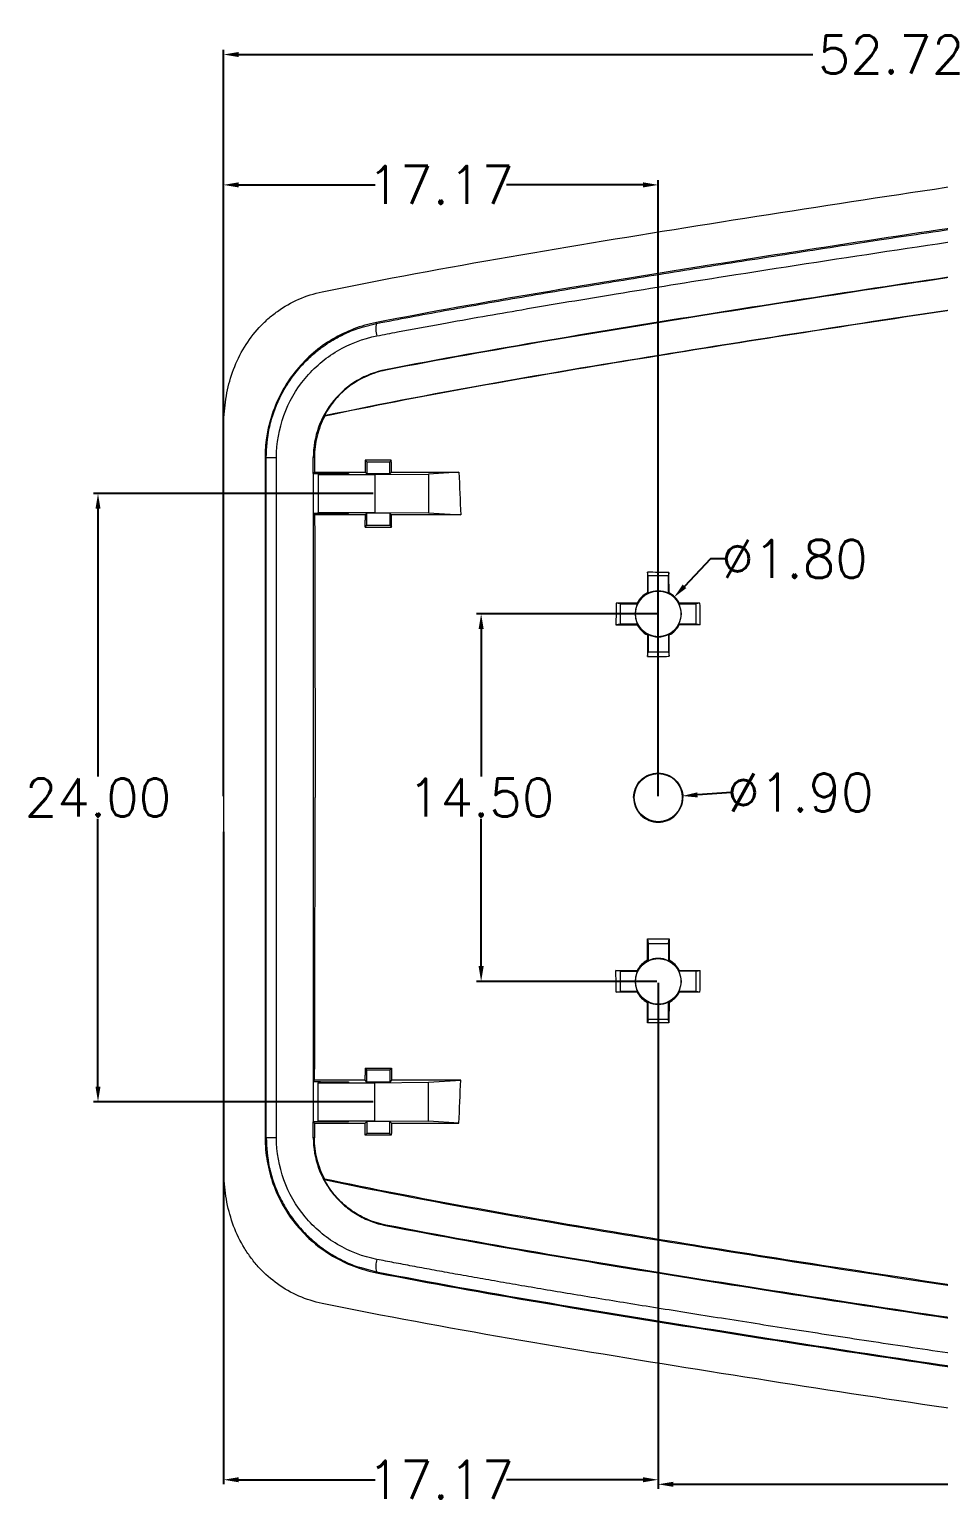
# Model space of a CAD drawing. Header units: inches. Extents: x 1474 to 3696, y 573 to 1061.
# Drawn here: x 3328.4 to 3364.2, y 730.8 to 789.2 of the extents above; entities that cross this region are included whole.
import ezdxf

# ---------------------------------------------------------------- set-up
doc = ezdxf.new("R2010")
doc.units = ezdxf.units.IN
doc.styles.get("Standard").update_dxf_attribs({"font": 'txt', "bigfont": 'gbcbig.shx'})
doc.dimstyles.new('2', dxfattribs={"dimtxt": 1.5, "dimasz": 0.6, "dimexe": 0.18, "dimexo": 0.0625, "dimgap": 0.09, "dimtad": 0, "dimtih": 1, "dimtoh": 1, "dimzin": 0, "dimdsep": 46, "dimtxsty": 'Standard', "dimcen": 0, "dimadec": 0, "dimazin": 2, "dimtfac": 1, "dimtofl": 0, "dimtmove": 0, "dimatfit": 3, "dimfxl": 0, "dimtolj": 1, "dimtzin": 0, "dimarcsym": 0})

# ---------------------------------------------------------------- blocks, each defined once
blk = doc.blocks.new('*D192')
at = {"color": 0, "lineweight": -2, "transparency": 16777216}
for p, q in [((3341.932, 770.938), (3330.89, 770.938)), ((3331.07, 770.338), (3331.07, 759.778)), ((3331.07, 747.538), (3331.07, 758.098)), ((3341.932, 746.938), (3330.89, 746.938))]:
    blk.add_line(p, q, dxfattribs=at)
at = {"color": 0, "transparency": 16777216}
for points in [[(3330.97, 770.338), (3331.17, 770.338), (3331.07, 770.938)], [(3330.97, 747.538), (3331.17, 747.538), (3331.07, 746.938)]]:
    blk.add_solid(points, dxfattribs=at)
at = {"layer": 'Defpoints', "color": 0, "transparency": 16777216}
for p in [(3341.995, 770.938), (3331.07, 746.938), (3341.995, 746.938)]:
    blk.add_point(p, dxfattribs=at)
at = {"color": 0, "transparency": 16777216, "insert": (3331.07, 758.938), "char_height": 1.5, "attachment_point": 5}
blk.add_mtext('\\A1;24.00', dxfattribs=at)
blk = doc.blocks.new('*D193')
at = {"color": 0, "lineweight": -2, "transparency": 16777216}
for p, q in [((3353.122, 766.188), (3346.013, 766.188)), ((3346.193, 765.588), (3346.193, 759.778)), ((3346.193, 752.288), (3346.193, 758.098)), ((3353.122, 751.688), (3346.013, 751.688))]:
    blk.add_line(p, q, dxfattribs=at)
at = {"color": 0, "transparency": 16777216}
for points in [[(3346.093, 765.588), (3346.293, 765.588), (3346.193, 766.188)], [(3346.093, 752.288), (3346.293, 752.288), (3346.193, 751.688)]]:
    blk.add_solid(points, dxfattribs=at)
at = {"layer": 'Defpoints', "color": 0, "transparency": 16777216}
for p in [(3353.184, 766.188), (3346.193, 751.688), (3353.184, 751.688)]:
    blk.add_point(p, dxfattribs=at)
at = {"color": 0, "transparency": 16777216, "insert": (3346.193, 758.938), "char_height": 1.5, "attachment_point": 5}
blk.add_mtext('\\A1;14.50', dxfattribs=at)
blk = doc.blocks.new('*D194')
at = {"color": 0, "lineweight": -2, "transparency": 16777216}
for p, q in [((3336.018, 757.587), (3336.018, 731.84)), ((3353.184, 751.626), (3353.184, 731.84)), ((3336.618, 732.02), (3342.011, 732.02)), ((3352.584, 732.02), (3347.191, 732.02))]:
    blk.add_line(p, q, dxfattribs=at)
at = {"color": 0, "transparency": 16777216}
for points in [[(3336.618, 732.12), (3336.618, 731.92), (3336.018, 732.02)], [(3352.584, 732.12), (3352.584, 731.92), (3353.184, 732.02)]]:
    blk.add_solid(points, dxfattribs=at)
at = {"layer": 'Defpoints', "color": 0, "transparency": 16777216}
for p in [(3336.018, 757.649), (3353.184, 751.688), (3353.184, 732.02)]:
    blk.add_point(p, dxfattribs=at)
at = {"color": 0, "transparency": 16777216, "insert": (3344.601, 732.02), "char_height": 1.5, "attachment_point": 5}
blk.add_mtext('\\A1;17.17', dxfattribs=at)
blk = doc.blocks.new('*D195')
at = {"color": 0, "lineweight": -2, "transparency": 16777216}
for p, q in [((3353.184, 751.626), (3353.184, 731.66)), ((3388.734, 751.826), (3388.734, 731.66)), ((3353.784, 731.84), (3367.869, 731.84)), ((3388.134, 731.84), (3374.049, 731.84))]:
    blk.add_line(p, q, dxfattribs=at)
at = {"color": 0, "transparency": 16777216}
for points in [[(3353.784, 731.94), (3353.784, 731.74), (3353.184, 731.84)], [(3388.134, 731.94), (3388.134, 731.74), (3388.734, 731.84)]]:
    blk.add_solid(points, dxfattribs=at)
at = {"layer": 'Defpoints', "color": 0, "transparency": 16777216}
for p in [(3353.184, 751.688), (3388.734, 751.888), (3388.734, 731.84)]:
    blk.add_point(p, dxfattribs=at)
at = {"color": 0, "transparency": 16777216, "insert": (3370.959, 731.84), "char_height": 1.5, "attachment_point": 5}
blk.add_mtext('\\A1;35.55', dxfattribs=at)
blk = doc.blocks.new('*D196')
at = {"color": 0, "lineweight": -2, "transparency": 16777216}
for p, q in [((3336.018, 763.193), (3336.018, 783.298)), ((3336.618, 783.118), (3342.011, 783.118)), ((3352.584, 783.118), (3347.191, 783.118)), ((3353.184, 759.001), (3353.184, 783.298))]:
    blk.add_line(p, q, dxfattribs=at)
at = {"color": 0, "transparency": 16777216}
for points in [[(3336.618, 783.218), (3336.618, 783.018), (3336.018, 783.118)], [(3352.584, 783.218), (3352.584, 783.018), (3353.184, 783.118)]]:
    blk.add_solid(points, dxfattribs=at)
at = {"layer": 'Defpoints', "color": 0, "transparency": 16777216}
for p in [(3336.018, 783.118), (3336.018, 763.131), (3353.184, 758.938)]:
    blk.add_point(p, dxfattribs=at)
at = {"color": 0, "transparency": 16777216, "insert": (3344.601, 783.118), "char_height": 1.5, "attachment_point": 5}
blk.add_mtext('\\A1;17.17', dxfattribs=at)
blk = doc.blocks.new('*D197')
at = {"color": 0, "lineweight": -2, "transparency": 16777216}
for p, q in [((3336.018, 759.001), (3336.018, 788.442)), ((3388.734, 759.001), (3388.734, 788.442)), ((3336.618, 788.262), (3359.286, 788.262)), ((3388.134, 788.262), (3365.466, 788.262))]:
    blk.add_line(p, q, dxfattribs=at)
at = {"color": 0, "transparency": 16777216}
for points in [[(3336.618, 788.362), (3336.618, 788.162), (3336.018, 788.262)], [(3388.134, 788.362), (3388.134, 788.162), (3388.734, 788.262)]]:
    blk.add_solid(points, dxfattribs=at)
at = {"layer": 'Defpoints', "color": 0, "transparency": 16777216}
for p in [(3336.018, 788.262), (3336.018, 758.938), (3388.734, 758.938)]:
    blk.add_point(p, dxfattribs=at)
at = {"color": 0, "transparency": 16777216, "insert": (3362.376, 788.262), "char_height": 1.5, "attachment_point": 5}
blk.add_mtext('\\A1;52.72', dxfattribs=at)
blk = doc.blocks.new('*D198')
at = {"color": 0, "lineweight": -2, "transparency": 16777216}
blk.add_line((3356.078, 759.14), (3354.73, 759.046), dxfattribs=at)
at = {"color": 0, "transparency": 16777216}
blk.add_solid([(3354.723, 759.146), (3354.737, 758.946), (3354.132, 759.004)], dxfattribs=at)
at = {"layer": 'Defpoints', "color": 0, "transparency": 16777216}
for p in [(3352.236, 758.872), (3354.132, 759.004)]:
    blk.add_point(p, dxfattribs=at)
at = {"color": 0, "transparency": 16777216, "insert": (3358.793, 759.14), "char_height": 1.5, "attachment_point": 5}
blk.add_mtext('\\A1;∅1.90', dxfattribs=at)
blk = doc.blocks.new('*D199')
at = {"color": 0, "lineweight": -2, "transparency": 16777216}
for p, q in [((3355.25, 768.359), (3354.218, 767.275)), ((3355.85, 768.359), (3355.25, 768.359))]:
    blk.add_line(p, q, dxfattribs=at)
at = {"color": 0, "transparency": 16777216}
blk.add_solid([(3354.146, 767.344), (3354.29, 767.206), (3353.804, 766.84)], dxfattribs=at)
at = {"layer": 'Defpoints', "color": 0, "transparency": 16777216}
for p in [(3353.804, 766.84), (3352.564, 765.536)]:
    blk.add_point(p, dxfattribs=at)
at = {"color": 0, "transparency": 16777216, "insert": (3358.565, 768.359), "char_height": 1.5, "attachment_point": 5}
blk.add_mtext('\\A1;∅1.80', dxfattribs=at)

msp = doc.modelspace()

# ---------------------------------------------------------------- linework, layer by layer
at = {"color": 8, "linetype": 'Continuous', "lineweight": 15}
for p, q in [((3341.499, 777.497), (3342.067, 777.65)), ((3341.499, 740.38), (3342.067, 740.226))]:
    msp.add_line(p, q, dxfattribs=at)
at = {"color": 7, "linetype": 'Continuous', "lineweight": 15}
for p, q in [((3342.067, 777.65), (3342.06, 777.687)), ((3342.423, 775.822), (3342.426, 775.804)), ((3336.018, 772.956), (3336.018, 744.92)), ((3337.667, 772.357), (3337.667, 745.519)), ((3337.667, 772.357), (3337.706, 772.357)), ((3337.706, 772.357), (3338.115, 772.357)), ((3337.706, 745.519), (3337.706, 772.357)), ((3338.115, 745.519), (3338.115, 772.357)), ((3339.567, 771.73), (3339.567, 772.357)), ((3339.616, 772.357), (3339.567, 772.357)), ((3341.684, 772.188), (3341.619, 772.253)), ((3341.684, 772.188), (3342.584, 772.188)), ((3341.684, 772.188), (3341.684, 771.714)), ((3342.648, 772.252), (3342.584, 772.188)), ((3342.584, 771.715), (3342.584, 772.188)), ((3339.617, 771.78), (3339.567, 771.73)), ((3339.567, 771.73), (3339.567, 770.147)), ((3340.964, 771.705), (3339.764, 771.703)), ((3339.764, 771.703), (3339.764, 771.688)), ((3339.764, 771.688), (3341.995, 771.688)), ((3339.764, 771.688), (3339.764, 770.188)), ((3340.964, 771.729), (3340.964, 771.705)), ((3341.684, 771.714), (3341.618, 771.78)), ((3342.584, 771.715), (3341.684, 771.714)), ((3341.995, 771.688), (3344.114, 771.707)), ((3341.995, 771.688), (3341.995, 770.188)), ((3342.649, 771.781), (3342.584, 771.715)), ((3345.318, 771.781), (3344.114, 771.707)), ((3344.114, 771.707), (3344.114, 770.17)), ((3339.567, 770.147), (3339.567, 747.73)), ((3339.567, 770.147), (3339.621, 770.092)), ((3339.764, 770.188), (3341.995, 770.188)), ((3339.764, 770.173), (3339.764, 770.188)), ((3340.964, 770.171), (3339.764, 770.173)), ((3340.964, 770.147), (3340.964, 770.171)), ((3341.613, 769.617), (3341.613, 769.885)), ((3341.613, 769.617), (3341.684, 769.688)), ((3341.684, 770.162), (3341.614, 770.092)), ((3342.584, 770.161), (3341.684, 770.162)), ((3341.684, 769.688), (3341.684, 770.162)), ((3341.684, 769.688), (3342.584, 769.688)), ((3341.995, 770.188), (3344.114, 770.17)), ((3342.654, 770.092), (3342.584, 770.161)), ((3342.584, 770.161), (3342.584, 769.688)), ((3342.584, 769.688), (3342.655, 769.617)), ((3344.114, 770.17), (3345.387, 770.091)), ((3341.613, 769.617), (3342.265, 769.617)), ((3352.784, 767.688), (3352.761, 767.83)), ((3353.584, 767.688), (3352.784, 767.688)), ((3352.784, 767.002), (3352.784, 767.688)), ((3353.607, 767.826), (3353.584, 767.688)), ((3353.584, 767.002), (3353.584, 767.688)), ((3351.684, 766.588), (3351.522, 766.615)), ((3351.684, 766.588), (3351.684, 765.788)), ((3351.684, 766.588), (3352.37, 766.588)), ((3353.998, 766.588), (3354.684, 766.588)), ((3354.831, 766.613), (3354.684, 766.588)), ((3354.684, 765.788), (3354.684, 766.588)), ((3351.684, 765.788), (3351.512, 765.76)), ((3352.37, 765.788), (3351.684, 765.788)), ((3354.684, 765.788), (3353.998, 765.788)), ((3354.84, 765.762), (3354.684, 765.788)), ((3352.784, 765.374), (3352.784, 764.688)), ((3353.584, 765.374), (3353.584, 764.688)), ((3352.754, 764.51), (3352.784, 764.688)), ((3352.784, 764.688), (3353.584, 764.688)), ((3353.584, 764.688), (3353.613, 764.514)), ((3352.754, 753.367), (3352.784, 753.188)), ((3353.584, 753.188), (3353.613, 753.362)), ((3352.784, 753.188), (3353.584, 753.188)), ((3352.784, 753.188), (3352.784, 752.502)), ((3353.584, 753.188), (3353.584, 752.502)), ((3351.684, 752.088), (3351.512, 752.117)), ((3351.684, 752.088), (3352.37, 752.088)), ((3351.684, 752.088), (3351.684, 751.288)), ((3354.684, 752.088), (3353.998, 752.088)), ((3354.684, 752.088), (3354.84, 752.114)), ((3354.684, 751.288), (3354.684, 752.088)), ((3351.522, 751.261), (3351.684, 751.288)), ((3352.37, 751.288), (3351.684, 751.288)), ((3354.684, 751.288), (3353.998, 751.288)), ((3354.831, 751.264), (3354.684, 751.288)), ((3352.784, 750.188), (3352.784, 750.874)), ((3353.584, 750.188), (3353.584, 750.874)), ((3352.784, 750.188), (3352.761, 750.047)), ((3353.584, 750.188), (3352.784, 750.188)), ((3353.607, 750.05), (3353.584, 750.188)), ((3341.613, 748.259), (3342.265, 748.259)), ((3341.613, 748.259), (3341.684, 748.188)), ((3341.613, 748.259), (3341.613, 747.991)), ((3341.684, 747.714), (3341.684, 748.188)), ((3342.584, 748.188), (3341.684, 748.188)), ((3342.584, 748.188), (3342.655, 748.259)), ((3342.584, 748.188), (3342.584, 747.715)), ((3339.621, 747.784), (3339.567, 747.73)), ((3339.567, 747.73), (3339.567, 746.147)), ((3340.964, 747.705), (3339.764, 747.703)), ((3339.764, 747.703), (3339.764, 747.688)), ((3339.764, 746.188), (3339.764, 747.688)), ((3339.764, 747.688), (3341.995, 747.688)), ((3340.964, 747.729), (3340.964, 747.705)), ((3341.684, 747.714), (3341.614, 747.785)), ((3342.584, 747.715), (3341.684, 747.714)), ((3341.995, 747.688), (3344.114, 747.707)), ((3341.995, 746.188), (3341.995, 747.688)), ((3342.654, 747.785), (3342.584, 747.715)), ((3344.114, 747.707), (3345.387, 747.786)), ((3344.114, 746.17), (3344.114, 747.707)), ((3339.567, 745.519), (3339.567, 746.147)), ((3339.617, 746.096), (3339.567, 746.147)), ((3339.764, 746.173), (3339.764, 746.188)), ((3339.764, 746.188), (3341.995, 746.188)), ((3340.964, 746.171), (3339.764, 746.173)), ((3340.964, 746.147), (3340.964, 746.171)), ((3341.684, 746.162), (3341.618, 746.096)), ((3342.584, 746.161), (3341.684, 746.162)), ((3341.684, 746.162), (3341.684, 745.688)), ((3341.995, 746.188), (3344.114, 746.17)), ((3342.649, 746.096), (3342.584, 746.161)), ((3342.584, 745.688), (3342.584, 746.161)), ((3345.318, 746.095), (3344.114, 746.17)), ((3337.667, 745.519), (3337.706, 745.519)), ((3338.115, 745.519), (3337.706, 745.519)), ((3339.616, 745.519), (3339.567, 745.519)), ((3341.684, 745.688), (3341.619, 745.623)), ((3342.584, 745.688), (3341.684, 745.688)), ((3342.648, 745.624), (3342.584, 745.688)), ((3342.426, 742.072), (3342.423, 742.054)), ((3342.06, 740.189), (3342.067, 740.226))]:
    msp.add_line(p, q, dxfattribs=at)
for centre, radius in [((3353.184, 766.188), 0.9), ((3353.184, 758.938), 0.95), ((3353.184, 751.688), 0.9)]:
    msp.add_circle(centre, radius, dxfattribs=at)
for centre, radius, start, end in [((3342.861, 777.426), 0.825, 164.20711, 198.80341), ((3353.572, 784.175), 16.955, 216.82586, 216.9232), ((3350.929, 764.023), 3.509, 58.08666, 58.57031), ((3353.184, 766.188), 0.907, 63.83081, 116.16919), ((3355.432, 764.035), 3.496, 121.44078, 121.91414), ((3353.184, 766.188), 0.907, 153.83081, 206.16919), ((3355.343, 768.439), 3.502, 211.40813, 211.91386), ((3351.029, 768.437), 3.497, 328.08593, 328.56844), ((3353.184, 766.188), 0.907, 333.83081, 26.16919), ((3355.352, 763.931), 3.513, 148.08682, 148.6216), ((3351.019, 763.933), 3.51, 31.4026, 31.91332), ((3350.929, 768.353), 3.509, 301.37054, 301.9135), ((3353.184, 766.188), 0.907, 243.83081, 296.16919), ((3355.439, 768.353), 3.51, 238.08668, 238.61672), ((3350.927, 749.521), 3.513, 58.08681, 58.6292), ((3353.184, 751.688), 0.907, 63.83081, 116.16919), ((3355.438, 749.526), 3.507, 121.3831, 121.91362), ((3353.184, 751.688), 0.907, 153.83081, 206.16919), ((3355.347, 753.942), 3.508, 211.37799, 211.91357), ((3351.018, 753.944), 3.51, 328.08671, 328.59734), ((3353.184, 751.688), 0.907, 333.83081, 26.16919), ((3355.347, 749.434), 3.506, 148.08653, 148.59161), ((3351.029, 749.439), 3.498, 31.43159, 31.91406), ((3350.935, 753.844), 3.498, 301.42889, 301.91404), ((3353.184, 751.688), 0.907, 243.83081, 296.16919), ((3355.438, 753.851), 3.507, 238.08656, 238.55845), ((3353.572, 733.702), 16.955, 143.0768, 143.17414), ((3342.861, 740.451), 0.825, 161.19659, 195.79289)]:
    msp.add_arc(centre, radius, start, end, dxfattribs=at)
for points, knots in [([(3339.915, 778.897), (3342.365, 779.401), (3344.828, 779.854), (3349.773, 780.709), (3352.255, 781.113), (3357.228, 781.908), (3359.718, 782.296), (3364.705, 783.05), (3367.202, 783.416), (3372.203, 784.114), (3374.707, 784.445), (3379.724, 785.062), (3382.235, 785.35), (3387.263, 785.883), (3389.78, 786.13), (3394.819, 786.596), (3397.341, 786.817), (3399.865, 787.026)], [0, 0, 0, 0, 0.125, 0.125, 0.25, 0.25, 0.375, 0.375, 0.5, 0.5, 0.625, 0.625, 0.75, 0.75, 0.875, 0.875, 1, 1, 1, 1]), ([(3394.116, 784.865), (3389.736, 784.475), (3385.363, 784.048), (3376.639, 783.057), (3372.287, 782.491), (3363.604, 781.255), (3359.272, 780.592), (3352.794, 779.562), (3350.638, 779.213), (3346.338, 778.484), (3344.194, 778.103), (3342.06, 777.687)], [0, 0, 0, 0, 0.25, 0.25, 0.5, 0.5, 0.75, 0.75, 0.875, 0.875, 1, 1, 1, 1]), ([(3342.067, 777.65), (3342.506, 777.735), (3343.398, 777.907), (3344.761, 778.158), (3346.17, 778.411), (3347.623, 778.664), (3349.117, 778.918), (3350.65, 779.173), (3352.217, 779.429), (3353.816, 779.686), (3355.447, 779.946), (3357.121, 780.21), (3358.859, 780.481), (3360.49, 780.732), (3362.066, 780.972), (3363.646, 781.209), (3365.497, 781.483), (3367.669, 781.798), (3370.204, 782.155), (3373.129, 782.551), (3376.469, 782.981), (3380.242, 783.434), (3384.462, 783.901), (3389.137, 784.376), (3392.408, 784.673), (3394.119, 784.828)], [0, 0, 0, 0, 0.025704, 0.052232, 0.079612, 0.107828, 0.136814, 0.1665, 0.196819, 0.22771, 0.259161, 0.291264, 0.324534, 0.359648, 0.385449, 0.41556, 0.450785, 0.492219, 0.540728, 0.596699, 0.660518, 0.732572, 0.813158, 0.902274, 1, 1, 1, 1]), ([(3342.08, 777.16), (3342.348, 777.211), (3343.203, 777.376), (3344.596, 777.633), (3346.234, 777.924), (3348.525, 778.321), (3351.717, 778.855), (3356.521, 779.625), (3362.209, 780.504), (3368.414, 781.417), (3374.473, 782.239), (3379.527, 782.854), (3383.716, 783.317), (3387.109, 783.67), (3390.569, 784.008), (3392.941, 784.223), (3394.127, 784.33)], [0, 0, 0, 0, 0.015714, 0.050027, 0.081426, 0.111173, 0.183431, 0.266793, 0.389482, 0.512139, 0.624528, 0.738065, 0.802149, 0.864527, 0.932264, 1, 1, 1, 1]), ([(3394.284, 782.972), (3389.921, 782.584), (3385.565, 782.158), (3379.046, 781.418), (3376.876, 781.154), (3372.541, 780.596), (3370.376, 780.3), (3363.889, 779.377), (3359.572, 778.715), (3353.119, 777.69), (3350.971, 777.343), (3346.687, 776.616), (3344.55, 776.236), (3342.423, 775.822)], [0, 0, 0, 0, 0.25, 0.25, 0.375, 0.375, 0.5, 0.5, 0.75, 0.75, 0.875, 0.875, 1, 1, 1, 1]), ([(3394.286, 782.954), (3389.923, 782.566), (3385.566, 782.14), (3379.048, 781.4), (3376.878, 781.136), (3372.543, 780.577), (3370.378, 780.281), (3363.89, 779.358), (3359.574, 778.697), (3353.121, 777.671), (3350.973, 777.324), (3346.689, 776.598), (3344.553, 776.218), (3342.426, 775.804)], [0, 0, 0, 0, 0.25, 0.25, 0.375, 0.375, 0.5, 0.5, 0.75, 0.75, 0.875, 0.875, 1, 1, 1, 1]), ([(3340, 774.012), (3342.33, 774.504), (3344.674, 774.945), (3349.381, 775.776), (3351.743, 776.166), (3356.475, 776.929), (3358.845, 777.302), (3363.593, 778.03), (3365.97, 778.385), (3370.729, 779.067), (3373.112, 779.393), (3377.884, 780.006), (3380.273, 780.293), (3387.45, 781.096), (3392.245, 781.552), (3397.049, 781.97)], [0, 0, 0, 0, 0.125, 0.125, 0.25, 0.25, 0.375, 0.375, 0.5, 0.5, 0.625, 0.625, 0.75, 0.75, 1, 1, 1, 1]), ([(3386.008, 780.894), (3382.135, 780.489), (3378.27, 780.036), (3370.56, 779.027), (3366.715, 778.473), (3360.959, 777.602), (3359.042, 777.305), (3355.213, 776.7), (3353.301, 776.393), (3347.575, 775.447), (3343.775, 774.782), (3340.017, 773.989)], [0, 0, 0, 0, 0.25, 0.25, 0.5, 0.5, 0.625, 0.625, 0.75, 0.75, 1, 1, 1, 1]), ([(3336.018, 772.956), (3336.018, 773.284), (3336.021, 773.611), (3336.061, 774.264), (3336.098, 774.589), (3336.222, 775.224), (3336.308, 775.534), (3336.536, 776.14), (3336.68, 776.437), (3337.017, 776.99), (3337.211, 777.247), (3337.541, 777.605), (3337.658, 777.72), (3337.9, 777.934), (3338.026, 778.034), (3338.417, 778.313), (3338.697, 778.474), (3339.29, 778.734), (3339.597, 778.832), (3339.915, 778.897)], [0, 0, 0, 0, 0.125, 0.125, 0.25, 0.25, 0.375, 0.375, 0.5, 0.5, 0.625, 0.625, 0.6875, 0.6875, 0.75, 0.75, 0.875, 0.875, 1, 1, 1, 1]), ([(3342.06, 777.687), (3341.446, 777.568), (3340.869, 777.348), (3339.79, 776.71), (3339.318, 776.308), (3338.514, 775.338), (3338.204, 774.796), (3337.775, 773.606), (3337.667, 772.992), (3337.667, 772.357)], [0, 0, 0, 0, 0.25, 0.25, 0.5, 0.5, 0.75, 0.75, 1, 1, 1, 1]), ([(3337.706, 772.357), (3337.729, 772.743), (3337.765, 773.334), (3337.986, 774.105), (3338.222, 774.69), (3338.538, 775.26), (3338.932, 775.803), (3339.323, 776.22), (3339.629, 776.488), (3339.79, 776.616), (3339.873, 776.679), (3339.915, 776.71), (3339.937, 776.726), (3339.947, 776.733), (3339.953, 776.737), (3339.955, 776.739), (3339.957, 776.74), (3339.957, 776.74), (3339.958, 776.741), (3339.958, 776.741), (3339.958, 776.741), (3339.958, 776.741), (3339.958, 776.741), (3339.958, 776.741), (3340.065, 776.818), (3340.319, 776.987), (3340.775, 777.231), (3341.181, 777.416), (3341.443, 777.483), (3341.499, 777.497)], [0, 0, 0, 0, 0.1682483, 0.2571676, 0.3490002, 0.4437674, 0.5416032, 0.6425122, 0.6941413, 0.7202471, 0.7333738, 0.7399558, 0.7432515, 0.7449005, 0.7457253, 0.7461377, 0.746344, 0.7464471, 0.7464987, 0.7465245, 0.7465374, 0.7465438, 0.746547, 0.7465486, 0.7465502, 0.8045902, 0.8806827, 0.974573, 1, 1, 1, 1]), ([(3338.115, 772.357), (3338.115, 772.923), (3338.215, 773.488), (3338.599, 774.551), (3338.884, 775.047), (3339.603, 775.913), (3340.036, 776.282), (3341.001, 776.852), (3341.531, 777.053), (3342.08, 777.16)], [0, 0, 0, 0, 0.25, 0.25, 0.5, 0.5, 0.75, 0.75, 1, 1, 1, 1]), ([(3342.423, 775.822), (3342.023, 775.744), (3341.648, 775.602), (3340.947, 775.186), (3340.64, 774.925), (3340.118, 774.294), (3339.916, 773.942), (3339.637, 773.169), (3339.567, 772.769), (3339.567, 772.357)], [0, 0, 0, 0, 0.25, 0.25, 0.5, 0.5, 0.75, 0.75, 1, 1, 1, 1]), ([(3342.426, 775.804), (3342.17, 775.754), (3341.924, 775.677), (3341.452, 775.47), (3341.223, 775.338), (3340.807, 775.032), (3340.617, 774.856), (3340.273, 774.461), (3340.124, 774.244), (3340, 774.012)], [0, 0, 0, 0, 0.25, 0.25, 0.5, 0.5, 0.75, 0.75, 1, 1, 1, 1]), ([(3340.017, 773.989), (3339.885, 773.738), (3339.785, 773.475), (3339.65, 772.929), (3339.615, 772.644), (3339.616, 772.357)], [0, 0, 0, 0, 0.5, 0.5, 1, 1, 1, 1]), ([(3339.567, 771.73), (3339.692, 771.73), (3339.817, 771.73), (3339.943, 771.729), (3340.068, 771.729), (3340.193, 771.729), (3340.318, 771.729), (3340.534, 771.729), (3340.749, 771.729), (3340.964, 771.729)], [0, 0, 0, 0, 0.000381672, 0.000381672, 0.000381672, 0.000763344, 0.000763344, 0.000763344, 0.001419017, 0.001419017, 0.001419017, 0.001419017]), ([(3340.964, 770.147), (3340.839, 770.147), (3340.713, 770.147), (3340.588, 770.147), (3340.463, 770.147), (3340.338, 770.147), (3340.212, 770.147), (3339.997, 770.147), (3339.782, 770.147), (3339.567, 770.147)], [0, 0, 0, 0, 0.000381672, 0.000381672, 0.000381672, 0.000763344, 0.000763344, 0.000763344, 0.001419017, 0.001419017, 0.001419017, 0.001419017]), ([(3339.621, 770.092), (3339.623, 769.179), (3339.626, 768.263), (3339.63, 766.423), (3339.631, 765.498), (3339.635, 763.64), (3339.636, 762.71), (3339.638, 761.304), (3339.638, 760.834), (3339.639, 759.889), (3339.639, 759.414), (3339.639, 758.938)], [0, 0, 0, 0, 0.25, 0.25, 0.5, 0.5, 0.75, 0.75, 0.875, 0.875, 1, 1, 1, 1]), ([(3352.212, 758.938), (3352.212, 759.067), (3352.237, 759.193), (3352.335, 759.428), (3352.408, 759.536), (3352.587, 759.715), (3352.695, 759.787), (3352.928, 759.883), (3353.055, 759.909), (3353.308, 759.909), (3353.435, 759.885), (3353.67, 759.788), (3353.777, 759.717), (3354.05, 759.446), (3354.154, 759.195), (3354.154, 758.938)], [0, 0, 0, 0, 0.125, 0.125, 0.25, 0.25, 0.375, 0.375, 0.5, 0.5, 0.625, 0.625, 0.75, 0.75, 1, 1, 1, 1]), ([(3339.621, 747.784), (3339.623, 748.698), (3339.626, 749.614), (3339.63, 751.454), (3339.631, 752.378), (3339.635, 754.236), (3339.636, 755.167), (3339.638, 756.572), (3339.638, 757.042), (3339.639, 757.987), (3339.639, 758.462), (3339.639, 758.938)], [0, 0, 0, 0, 0.25, 0.25, 0.5, 0.5, 0.75, 0.75, 0.875, 0.875, 1, 1, 1, 1]), ([(3352.212, 758.938), (3352.212, 758.809), (3352.237, 758.683), (3352.335, 758.448), (3352.408, 758.34), (3352.587, 758.161), (3352.695, 758.089), (3352.928, 757.993), (3353.055, 757.967), (3353.308, 757.967), (3353.435, 757.992), (3353.67, 758.088), (3353.777, 758.159), (3354.05, 758.431), (3354.154, 758.681), (3354.154, 758.938)], [0, 0, 0, 0, 0.125, 0.125, 0.25, 0.25, 0.375, 0.375, 0.5, 0.5, 0.625, 0.625, 0.75, 0.75, 1, 1, 1, 1]), ([(3339.567, 747.73), (3339.692, 747.73), (3339.817, 747.73), (3339.943, 747.729), (3340.068, 747.729), (3340.193, 747.729), (3340.318, 747.729), (3340.534, 747.729), (3340.749, 747.729), (3340.964, 747.729)], [0, 0, 0, 0, 0.000381672, 0.000381672, 0.000381672, 0.000763344, 0.000763344, 0.000763344, 0.001419017, 0.001419017, 0.001419017, 0.001419017]), ([(3340.964, 746.147), (3340.839, 746.147), (3340.713, 746.147), (3340.588, 746.147), (3340.463, 746.147), (3340.338, 746.147), (3340.212, 746.147), (3339.997, 746.147), (3339.782, 746.147), (3339.567, 746.147)], [0, 0, 0, 0, 0.000381672, 0.000381672, 0.000381672, 0.000763344, 0.000763344, 0.000763344, 0.001419017, 0.001419017, 0.001419017, 0.001419017]), ([(3337.667, 745.519), (3337.667, 745.202), (3337.694, 744.89), (3337.802, 744.275), (3337.883, 743.97), (3338.097, 743.377), (3338.229, 743.093), (3338.538, 742.553), (3338.717, 742.294), (3339.117, 741.812), (3339.335, 741.591), (3339.806, 741.189), (3340.062, 741.006), (3340.598, 740.689), (3340.876, 740.555), (3341.453, 740.335), (3341.753, 740.249), (3342.06, 740.189)], [0, 0, 0, 0, 0.125, 0.125, 0.25, 0.25, 0.375, 0.375, 0.5, 0.5, 0.625, 0.625, 0.75, 0.75, 0.875, 0.875, 1, 1, 1, 1]), ([(3337.706, 745.519), (3337.73, 745.129), (3337.766, 744.534), (3337.99, 743.759), (3338.228, 743.174), (3338.545, 742.605), (3338.939, 742.065), (3339.329, 741.651), (3339.632, 741.386), (3339.792, 741.259), (3339.874, 741.196), (3339.916, 741.166), (3339.937, 741.151), (3339.947, 741.143), (3339.953, 741.139), (3339.955, 741.137), (3339.957, 741.136), (3339.957, 741.136), (3339.958, 741.136), (3339.958, 741.136), (3339.958, 741.136), (3339.958, 741.135), (3339.958, 741.135), (3339.958, 741.135), (3340.062, 741.061), (3340.31, 740.895), (3340.762, 740.652), (3341.171, 740.464), (3341.439, 740.395), (3341.499, 740.38)], [0, 0, 0, 0, 0.169885, 0.259077, 0.351098, 0.445833, 0.543322, 0.64354, 0.694695, 0.720535, 0.73352, 0.740029, 0.743288, 0.744918, 0.745734, 0.746142, 0.746346, 0.746447, 0.746498, 0.746524, 0.746537, 0.746543, 0.746546, 0.746548, 0.746549, 0.802721, 0.878124, 0.972724, 1, 1, 1, 1]), ([(3342.08, 740.716), (3341.531, 740.823), (3341.001, 741.025), (3340.036, 741.594), (3339.603, 741.964), (3338.884, 742.829), (3338.599, 743.325), (3338.215, 744.388), (3338.115, 744.953), (3338.115, 745.519)], [0, 0, 0, 0, 0.25, 0.25, 0.5, 0.5, 0.75, 0.75, 1, 1, 1, 1]), ([(3339.567, 745.519), (3339.567, 745.107), (3339.638, 744.706), (3339.846, 744.127), (3339.932, 743.943), (3340.133, 743.591), (3340.249, 743.423), (3340.509, 743.109), (3340.651, 742.966), (3340.958, 742.704), (3341.124, 742.585), (3341.472, 742.379), (3341.653, 742.292), (3342.028, 742.149), (3342.223, 742.093), (3342.423, 742.054)], [0, 0, 0, 0, 0.25, 0.25, 0.375, 0.375, 0.5, 0.5, 0.625, 0.625, 0.75, 0.75, 0.875, 0.875, 1, 1, 1, 1]), ([(3340.017, 743.887), (3339.885, 744.139), (3339.785, 744.401), (3339.65, 744.947), (3339.615, 745.232), (3339.616, 745.519)], [0, 0, 0, 0, 0.5, 0.5, 1, 1, 1, 1]), ([(3339.915, 738.979), (3339.598, 739.044), (3339.293, 739.141), (3338.707, 739.398), (3338.423, 739.559), (3337.899, 739.933), (3337.658, 740.145), (3337.328, 740.501), (3337.223, 740.627), (3337.028, 740.885), (3336.937, 741.019), (3336.684, 741.432), (3336.541, 741.724), (3336.309, 742.336), (3336.223, 742.649), (3336.098, 743.286), (3336.061, 743.612), (3336.021, 744.265), (3336.018, 744.593), (3336.018, 744.92)], [0, 0, 0, 0, 0.125, 0.125, 0.25, 0.25, 0.375, 0.375, 0.4375, 0.4375, 0.5, 0.5, 0.625, 0.625, 0.75, 0.75, 0.875, 0.875, 1, 1, 1, 1]), ([(3340, 743.864), (3342.33, 743.372), (3344.674, 742.931), (3349.381, 742.1), (3351.743, 741.711), (3356.475, 740.947), (3358.845, 740.574), (3363.593, 739.846), (3365.97, 739.491), (3370.729, 738.81), (3373.112, 738.484), (3377.884, 737.87), (3380.273, 737.583), (3387.45, 736.78), (3392.245, 736.324), (3397.049, 735.907)], [0, 0, 0, 0, 0.125, 0.125, 0.25, 0.25, 0.375, 0.375, 0.5, 0.5, 0.625, 0.625, 0.75, 0.75, 1, 1, 1, 1]), ([(3342.426, 742.072), (3342.17, 742.122), (3341.924, 742.199), (3341.452, 742.406), (3341.223, 742.538), (3340.807, 742.845), (3340.617, 743.02), (3340.273, 743.415), (3340.124, 743.632), (3340, 743.864)], [0, 0, 0, 0, 0.25, 0.25, 0.5, 0.5, 0.75, 0.75, 1, 1, 1, 1]), ([(3386.008, 736.983), (3382.135, 737.387), (3378.27, 737.84), (3370.56, 738.849), (3366.715, 739.403), (3360.959, 740.275), (3359.042, 740.571), (3355.213, 741.176), (3353.301, 741.483), (3347.575, 742.43), (3343.775, 743.094), (3340.017, 743.887)], [0, 0, 0, 0, 0.25, 0.25, 0.5, 0.5, 0.625, 0.625, 0.75, 0.75, 1, 1, 1, 1]), ([(3342.423, 742.054), (3344.55, 741.64), (3346.687, 741.26), (3350.973, 740.533), (3353.121, 740.186), (3359.574, 739.161), (3363.89, 738.5), (3370.377, 737.576), (3372.542, 737.281), (3376.878, 736.722), (3379.048, 736.458), (3385.566, 735.718), (3389.922, 735.292), (3394.284, 734.904)], [0, 0, 0, 0, 0.125, 0.125, 0.25, 0.25, 0.5, 0.5, 0.625, 0.625, 0.75, 0.75, 1, 1, 1, 1]), ([(3394.286, 734.922), (3389.923, 735.31), (3385.566, 735.736), (3379.048, 736.477), (3376.878, 736.74), (3372.543, 737.299), (3370.378, 737.595), (3363.89, 738.518), (3359.574, 739.179), (3353.121, 740.205), (3350.973, 740.552), (3346.689, 741.278), (3344.553, 741.658), (3342.426, 742.072)], [0, 0, 0, 0, 0.25, 0.25, 0.375, 0.375, 0.5, 0.5, 0.75, 0.75, 0.875, 0.875, 1, 1, 1, 1]), ([(3394.127, 733.546), (3393.356, 733.615), (3391.832, 733.752), (3389.57, 733.965), (3387.357, 734.181), (3385.194, 734.402), (3383.079, 734.627), (3381.014, 734.856), (3378.997, 735.09), (3377.03, 735.328), (3375.111, 735.568), (3373.242, 735.811), (3371.42, 736.054), (3369.648, 736.298), (3367.923, 736.541), (3366.247, 736.782), (3364.619, 737.02), (3363.038, 737.256), (3361.506, 737.487), (3360.022, 737.713), (3358.585, 737.935), (3357.196, 738.151), (3355.855, 738.362), (3354.562, 738.567), (3353.317, 738.766), (3352.119, 738.959), (3350.97, 739.146), (3349.868, 739.328), (3348.813, 739.504), (3347.807, 739.675), (3346.848, 739.841), (3345.937, 740.001), (3345.074, 740.155), (3344.258, 740.304), (3343.49, 740.447), (3342.769, 740.583), (3342.304, 740.673), (3342.08, 740.716)], [0, 0, 0, 0, 0.043991, 0.087073, 0.129246, 0.170511, 0.210867, 0.250316, 0.288856, 0.326489, 0.363215, 0.399034, 0.433947, 0.467953, 0.501053, 0.533248, 0.564539, 0.594925, 0.624406, 0.652982, 0.680653, 0.707418, 0.733277, 0.758229, 0.782274, 0.805412, 0.827643, 0.848965, 0.869378, 0.888884, 0.907481, 0.925171, 0.941952, 0.957826, 0.972792, 0.98685, 1, 1, 1, 1]), ([(3342.06, 740.189), (3344.194, 739.774), (3346.339, 739.392), (3350.641, 738.662), (3352.797, 738.314), (3359.275, 737.284), (3363.608, 736.621), (3372.291, 735.385), (3376.641, 734.819), (3385.363, 733.828), (3389.736, 733.401), (3394.116, 733.011)], [0, 0, 0, 0, 0.125, 0.125, 0.25, 0.25, 0.5, 0.5, 0.75, 0.75, 1, 1, 1, 1]), ([(3342.067, 740.226), (3344.202, 739.81), (3346.347, 739.428), (3350.648, 738.699), (3352.803, 738.351), (3359.278, 737.321), (3363.608, 736.658), (3372.29, 735.422), (3376.642, 734.857), (3385.368, 733.865), (3389.741, 733.438), (3394.119, 733.048)], [0, 0, 0, 0, 0.125, 0.125, 0.25, 0.25, 0.5, 0.5, 0.75, 0.75, 1, 1, 1, 1]), ([(3399.865, 730.85), (3397.341, 731.059), (3394.819, 731.28), (3389.778, 731.747), (3387.26, 731.993), (3382.23, 732.527), (3379.719, 732.815), (3374.704, 733.432), (3372.2, 733.763), (3367.2, 734.46), (3364.702, 734.826), (3359.714, 735.581), (3357.224, 735.969), (3352.254, 736.764), (3349.773, 737.167), (3344.829, 738.023), (3342.365, 738.476), (3339.915, 738.979)], [0, 0, 0, 0, 0.125, 0.125, 0.25, 0.25, 0.375, 0.375, 0.5, 0.5, 0.625, 0.625, 0.75, 0.75, 0.875, 0.875, 1, 1, 1, 1])]:
    msp.add_open_spline(points, degree=3, knots=knots, dxfattribs=at)
for points in [[(3339.616, 772.357), (3339.616, 772.165), (3339.617, 771.972), (3339.617, 771.78)], [(3341.619, 772.253), (3341.619, 772.096), (3341.618, 771.938), (3341.618, 771.78)], [(3342.648, 772.252), (3342.305, 772.253), (3341.962, 772.253), (3341.619, 772.253)], [(3342.649, 771.781), (3342.649, 771.938), (3342.649, 772.095), (3342.648, 772.252)], [(3339.617, 771.78), (3340.284, 771.78), (3340.951, 771.78), (3341.618, 771.78)], [(3342.649, 771.781), (3343.539, 771.781), (3344.428, 771.781), (3345.318, 771.781)], [(3345.318, 771.781), (3345.342, 771.219), (3345.365, 770.655), (3345.387, 770.091)], [(3341.614, 770.092), (3340.949, 770.092), (3340.285, 770.092), (3339.621, 770.092)], [(3341.614, 770.092), (3341.613, 770.023), (3341.613, 769.954), (3341.613, 769.885)], [(3345.387, 770.091), (3344.476, 770.091), (3343.564, 770.091), (3342.654, 770.092)], [(3342.655, 769.617), (3342.654, 769.776), (3342.654, 769.934), (3342.654, 770.092)], [(3342.265, 769.617), (3342.395, 769.617), (3342.525, 769.617), (3342.655, 769.617)], [(3352.761, 767.83), (3352.76, 767.559), (3352.759, 767.289), (3352.759, 767.018)], [(3353.607, 767.826), (3353.325, 767.827), (3353.043, 767.828), (3352.761, 767.83)], [(3353.609, 767.017), (3353.608, 767.287), (3353.608, 767.557), (3353.607, 767.826)], [(3352.759, 767.018), (3352.584, 766.928), (3352.443, 766.787), (3352.354, 766.614)], [(3354.014, 766.613), (3353.925, 766.786), (3353.784, 766.928), (3353.609, 767.017)], [(3351.522, 766.615), (3351.519, 766.33), (3351.516, 766.045), (3351.512, 765.76)], [(3352.354, 766.614), (3352.077, 766.615), (3351.799, 766.615), (3351.522, 766.615)], [(3354.831, 766.613), (3354.559, 766.613), (3354.286, 766.613), (3354.014, 766.613)], [(3354.84, 765.762), (3354.837, 766.046), (3354.834, 766.33), (3354.831, 766.613)], [(3351.512, 765.76), (3351.793, 765.76), (3352.073, 765.76), (3352.353, 765.76)], [(3352.353, 765.76), (3352.441, 765.588), (3352.582, 765.446), (3352.756, 765.357)], [(3353.612, 765.357), (3353.786, 765.447), (3353.926, 765.589), (3354.015, 765.762)], [(3354.84, 765.762), (3354.565, 765.762), (3354.29, 765.762), (3354.015, 765.762)], [(3352.756, 765.357), (3352.755, 765.075), (3352.755, 764.792), (3352.754, 764.51)], [(3353.613, 764.514), (3353.613, 764.795), (3353.612, 765.076), (3353.612, 765.357)], [(3352.754, 764.51), (3353.041, 764.511), (3353.327, 764.512), (3353.613, 764.514)], [(3352.754, 753.367), (3353.041, 753.365), (3353.327, 753.364), (3353.613, 753.362)], [(3352.756, 752.52), (3352.755, 752.802), (3352.755, 753.084), (3352.754, 753.367)], [(3353.613, 753.362), (3353.613, 753.081), (3353.612, 752.8), (3353.612, 752.519)], [(3352.756, 752.52), (3352.582, 752.43), (3352.441, 752.288), (3352.353, 752.116)], [(3354.015, 752.115), (3353.926, 752.288), (3353.786, 752.429), (3353.612, 752.519)], [(3351.512, 752.117), (3351.793, 752.116), (3352.073, 752.116), (3352.353, 752.116)], [(3351.522, 751.261), (3351.519, 751.546), (3351.516, 751.831), (3351.512, 752.117)], [(3354.015, 752.115), (3354.29, 752.115), (3354.565, 752.114), (3354.84, 752.114)], [(3354.831, 751.264), (3354.834, 751.547), (3354.837, 751.83), (3354.84, 752.114)], [(3352.354, 751.262), (3352.077, 751.262), (3351.799, 751.261), (3351.522, 751.261)], [(3352.354, 751.262), (3352.443, 751.089), (3352.584, 750.948), (3352.759, 750.859)], [(3353.609, 750.859), (3353.784, 750.948), (3353.925, 751.09), (3354.014, 751.263)], [(3354.831, 751.264), (3354.559, 751.263), (3354.286, 751.263), (3354.014, 751.263)], [(3352.761, 750.047), (3352.76, 750.317), (3352.759, 750.588), (3352.759, 750.859)], [(3353.609, 750.859), (3353.608, 750.589), (3353.608, 750.32), (3353.607, 750.05)], [(3353.607, 750.05), (3353.325, 750.049), (3353.043, 750.048), (3352.761, 750.047)], [(3342.265, 748.259), (3342.395, 748.259), (3342.525, 748.259), (3342.655, 748.259)], [(3342.655, 748.259), (3342.654, 748.101), (3342.654, 747.943), (3342.654, 747.785)], [(3341.614, 747.785), (3340.949, 747.784), (3340.285, 747.784), (3339.621, 747.784)], [(3341.614, 747.785), (3341.613, 747.853), (3341.613, 747.922), (3341.613, 747.991)], [(3345.387, 747.786), (3344.476, 747.785), (3343.564, 747.785), (3342.654, 747.785)], [(3345.318, 746.095), (3345.342, 746.658), (3345.365, 747.221), (3345.387, 747.786)], [(3339.617, 746.096), (3339.617, 745.904), (3339.616, 745.712), (3339.616, 745.519)], [(3339.617, 746.096), (3340.284, 746.096), (3340.951, 746.096), (3341.618, 746.096)], [(3341.619, 745.623), (3341.619, 745.781), (3341.618, 745.938), (3341.618, 746.096)], [(3342.649, 746.096), (3342.649, 745.938), (3342.649, 745.781), (3342.648, 745.624)], [(3342.649, 746.096), (3343.539, 746.095), (3344.428, 746.095), (3345.318, 746.095)], [(3342.648, 745.624), (3342.305, 745.624), (3341.962, 745.623), (3341.619, 745.623)]]:
    msp.add_open_spline(points, degree=3, dxfattribs=at)

# ---------------------------------------------------------------- dimensions: what is measured, and where the dimension line sits
for base, p1, p2, picture, middle in [((3336.018, 788.262), (3388.734, 758.938), (3336.018, 758.938), '*D197', (3362.376, 788.262)), ((3336.018, 783.118), (3353.184, 758.938), (3336.018, 763.131), '*D196', (3344.601, 783.118)), ((3353.184, 732.02), (3336.018, 757.649), (3353.184, 751.688), '*D194', (3344.601, 732.02)), ((3388.734, 731.84), (3353.184, 751.688), (3388.734, 751.888), '*D195', (3370.959, 731.84))]:
    dim = msp.add_linear_dim(base=base, p1=p1, p2=p2, dimstyle='2')
    dim.commit()
    dim.dimension.update_dxf_attribs({"geometry": picture, "text_midpoint": middle})
for base, p1, p2, picture, middle in [((3331.07, 746.938), (3341.995, 770.938), (3341.995, 746.938), '*D192', (3331.07, 758.938)), ((3346.193, 751.688), (3353.184, 766.188), (3353.184, 751.688), '*D193', (3346.193, 758.938))]:
    dim = msp.add_linear_dim(base=base, p1=p1, p2=p2, angle=90, dimstyle='2')
    dim.commit()
    dim.dimension.update_dxf_attribs({"geometry": picture, "text_midpoint": middle})
for p1, p2, picture, middle in [((3352.564, 765.536), (3353.804, 766.84), '*D199', (3358.565, 768.359)), ((3352.236, 758.872), (3354.132, 759.004), '*D198', (3356.078, 759.14))]:
    dim = msp.add_diameter_dim_2p(p1=p1, p2=p2, dimstyle='2')
    dim.commit()
    dim.dimension.update_dxf_attribs({"geometry": picture, "text_midpoint": middle, "dimtype": 163})

doc.saveas('drawing.dxf')
